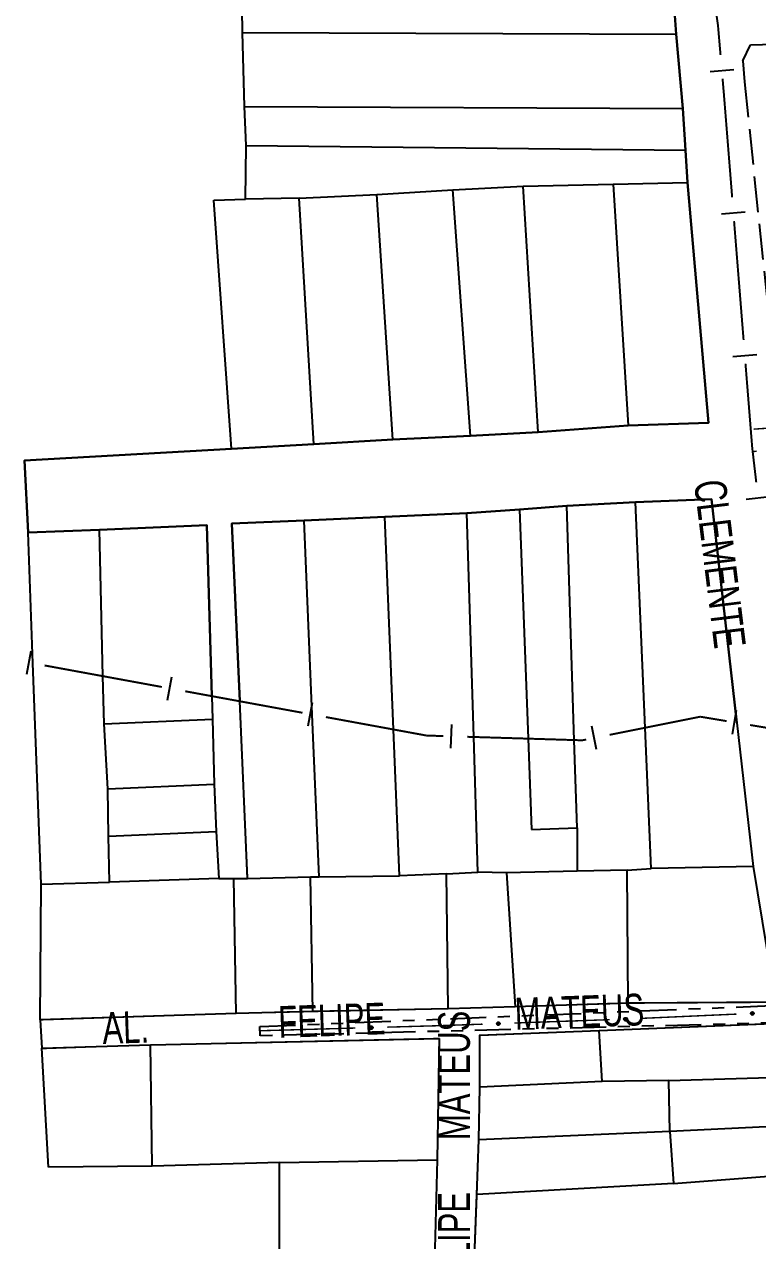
# Model space of a CAD drawing. Extents: x 203604 to 204690, y 4848469 to 4850418.
# Drawn here: x 203733.4 to 203825.7, y 4850083.7 to 4850236.8 of the extents above; entities that cross this region are included whole.
import ezdxf

# ---------------------------------------------------------------- set-up
doc = ezdxf.new("R2010")
doc.units = 0
doc.header["$LTSCALE"] = 1.5
doc.header["$MEASUREMENT"] = 0
doc.linetypes.add('TRACO_11', pattern=[8, 3, -1, 3, -1])
doc.linetypes.add('TRACO_25', pattern=[8, 3, -1, 1, -1, 1, -1])
for name, color, linetype in [('CD_MALHA_LOTES', 7, 'CONTINUOUS'), ('LM-LIM-SETORES-BAIRROS', 7, 'CONTINUOUS'), ('RU-QUADRA', 210, 'CONTINUOUS'), ('SV-EIXO-RUA-N-PAV', 6, 'CONTINUOUS'), ('SV-RUA-NAO-PAV', 7, 'CONTINUOUS'), ('SV-RUA-PAVIM', 7, 'CONTINUOUS'), ('SV-TXT-RUA-N-PAV', 7, 'CONTINUOUS'), ('SV-TXT-VIA-ATUAL', 250, 'CONTINUOUS')]:
    doc.layers.add(name, color=color, linetype=linetype)
doc.styles.add('ARIAL', font='ARIAL.SHX')

msp = doc.modelspace()

# ---------------------------------------------------------------- linework, layer by layer
at = {"layer": 'CD_MALHA_LOTES', "linetype": 'Continuous', "flags": 128}
for points in [[(203760.852745, 4850235.809028), (203760.7361, 4850244.790651)], [(203814.859128, 4850243.857496), (203815.44235, 4850235.575739)], [(203761.086034, 4850226.477472), (203760.852745, 4850235.809028)], [(203760.852745, 4850235.809028), (203815.44235, 4850235.575739)], [(203815.44235, 4850235.575739), (203816.258861, 4850226.244183)], [(203761.086034, 4850226.477472), (203816.258861, 4850226.244183)], [(203761.319323, 4850221.578405), (203761.086034, 4850226.477472)], [(203816.258861, 4850226.244183), (203816.608795, 4850220.995182)], [(203761.202678, 4850214.813026), (203761.319323, 4850221.578405)], [(203761.319323, 4850221.578405), (203816.608795, 4850220.995182)], [(203816.608795, 4850220.995182), (203816.842084, 4850216.912626)], [(203796.196015, 4850216.446048), (203807.510527, 4850216.679337)], [(203807.510527, 4850216.679337), (203816.842084, 4850216.912626)], [(203807.510527, 4850216.679337), (203809.376838, 4850186.293457)], [(203816.842084, 4850216.912626), (203819.524906, 4850186.64339)], [(203767.968057, 4850214.929671), (203777.766191, 4850215.396248)], [(203777.766191, 4850215.396248), (203787.331036, 4850215.979471)], [(203779.749147, 4850184.54379), (203777.766191, 4850215.396248)], [(203787.331036, 4850215.979471), (203796.196015, 4850216.446048)], [(203789.547281, 4850185.010368), (203787.331036, 4850215.979471)], [(203798.062326, 4850185.476945), (203796.196015, 4850216.446048)], [(203757.236767, 4850214.696382), (203761.202678, 4850214.813026)], [(203759.453011, 4850183.377345), (203757.236767, 4850214.696382)], [(203767.968057, 4850214.929671), (203761.202678, 4850214.813026)], [(203769.834368, 4850183.960568), (203767.968057, 4850214.929671)], [(203809.376838, 4850186.293457), (203798.062326, 4850185.476945)], [(203819.524906, 4850186.64339), (203809.376838, 4850186.293457)], [(203779.749147, 4850184.54379), (203769.834368, 4850183.960568)], [(203789.547281, 4850185.010368), (203779.749147, 4850184.54379)], [(203798.062326, 4850185.476945), (203789.547281, 4850185.010368)], [(203759.453011, 4850183.377345), (203733.382975, 4850181.91929)], [(203769.834368, 4850183.960568), (203759.453011, 4850183.377345)], [(203733.382975, 4850181.91929), (203733.849553, 4850172.821022)], [(203810.309994, 4850176.670289), (203819.874839, 4850177.020222)], [(203819.874839, 4850177.020222), (203823.069137, 4850148.87491)], [(203778.757669, 4850174.803978), (203789.080703, 4850175.270556)], [(203789.080703, 4850175.270556), (203795.729437, 4850175.737133)], [(203789.953448, 4850147.08815), (203789.080703, 4850175.270556)], [(203795.729437, 4850175.737133), (203801.678304, 4850176.203711)], [(203795.729437, 4850175.737133), (203796.815301, 4850146.878201)], [(203801.678304, 4850176.203711), (203810.309994, 4850176.670289)], [(203802.612208, 4850146.700835), (203801.678304, 4850176.203711)], [(203811.5315, 4850148.2523), (203810.309994, 4850176.670289)], [(203742.831176, 4850173.170955), (203756.361933, 4850173.754178)], [(203756.361933, 4850173.754178), (203756.978305, 4850152.232542)], [(203759.511333, 4850173.987467), (203768.609601, 4850174.3374)], [(203760.504393, 4850151.585215), (203759.511333, 4850173.987467)], [(203768.609601, 4850174.3374), (203778.757669, 4850174.803978)], [(203769.626059, 4850149.910638), (203768.609601, 4850174.3374)], [(203779.863121, 4850148.031294), (203778.757669, 4850174.803978)], [(203733.849553, 4850172.821022), (203742.831176, 4850173.170955)], [(203734.456548, 4850156.367139), (203733.849553, 4850172.821022)], [(203743.270842, 4850154.74899), (203742.831176, 4850173.170955)], [(203735.482576, 4850128.554451), (203734.456548, 4850156.367139)], [(203743.414399, 4850148.733942), (203743.270842, 4850154.74899)], [(203756.978305, 4850152.232542), (203757.0618, 4850149.317164)], [(203761.494289, 4850129.254318), (203760.504393, 4850151.585215)], [(203743.414399, 4850148.733942), (203757.0618, 4850149.317164)], [(203757.0618, 4850149.317164), (203757.295089, 4850141.152052)], [(203770.475912, 4850129.487607), (203769.626059, 4850149.910638)], [(203743.880976, 4850140.56883), (203743.414399, 4850148.733942)], [(203780.62398, 4850129.604251), (203779.863121, 4850148.031294)], [(203812.29295, 4850130.537407), (203811.5315, 4850148.2523)], [(203823.069137, 4850148.87491), (203825.12384, 4850130.770696)], [(203790.480436, 4850130.070829), (203789.953448, 4850147.08815)], [(203796.815301, 4850146.878201), (203797.245815, 4850135.436474)], [(203802.961393, 4850135.669763), (203802.612208, 4850146.700835)], [(203743.880976, 4850140.56883), (203757.295089, 4850141.152052)], [(203743.997621, 4850134.619963), (203743.880976, 4850140.56883)], [(203757.295089, 4850141.152052), (203757.528378, 4850135.203185)], [(203797.245815, 4850135.436474), (203802.961393, 4850135.669763)], [(203802.961393, 4850135.669763), (203802.961393, 4850130.187473)], [(203743.997621, 4850134.619963), (203757.528378, 4850135.203185)], [(203744.114265, 4850128.78774), (203743.997621, 4850134.619963)], [(203757.528378, 4850135.203185), (203757.878311, 4850129.254318)], [(203825.12384, 4850130.770696), (203812.29295, 4850130.537407)], [(203825.12384, 4850130.770696), (203827.923307, 4850113.682283)], [(203757.878311, 4850129.254318), (203744.114265, 4850128.78774)], [(203757.878311, 4850129.254318), (203759.744622, 4850129.254318)], [(203759.744622, 4850129.254318), (203761.494289, 4850129.254318)], [(203760.036234, 4850112.282549), (203759.744622, 4850129.254318)], [(203761.494289, 4850129.254318), (203769.426112, 4850129.487607)], [(203769.426112, 4850129.487607), (203770.475912, 4850129.487607)], [(203769.717723, 4850112.515838), (203769.426112, 4850129.487607)], [(203770.475912, 4850129.487607), (203780.62398, 4850129.604251)], [(203786.514525, 4850129.83754), (203780.62398, 4850129.604251)], [(203786.514525, 4850129.83754), (203790.480436, 4850130.070829)], [(203786.747814, 4850112.865772), (203786.514525, 4850129.83754)], [(203794.0598, 4850129.994717), (203790.480436, 4850130.070829)], [(203802.961393, 4850130.187473), (203794.0598, 4850129.994717)], [(203794.0598, 4850129.994717), (203795.18116, 4850113.128275)], [(203809.260194, 4850130.304118), (203802.961393, 4850130.187473)], [(203809.260194, 4850130.304118), (203812.29295, 4850130.537407)], [(203809.376838, 4850113.565638), (203809.260194, 4850130.304118)], [(203735.365931, 4850111.466038), (203735.482576, 4850128.554451)], [(203735.482576, 4850128.554451), (203744.114265, 4850128.78774)], [(203769.717723, 4850112.515838), (203760.036234, 4850112.282549)], [(203786.747814, 4850112.865772), (203769.717723, 4850112.515838)], [(203795.18116, 4850113.128275), (203786.747814, 4850112.865772)], [(203809.376838, 4850113.565638), (203795.18116, 4850113.128275)], [(203827.923307, 4850113.682283), (203809.376838, 4850113.565638)], [(203760.036234, 4850112.282549), (203735.365931, 4850111.466038)], [(203735.365931, 4850111.466038), (203735.567979, 4850107.896532)], [(203805.76086, 4850110.124627), (203828.623174, 4850111.057783)], [(203790.713725, 4850109.541405), (203805.76086, 4850110.124627)], [(203790.713725, 4850103.009315), (203790.713725, 4850109.541405)], [(203806.110794, 4850103.709182), (203805.76086, 4850110.124627)], [(203735.567979, 4850107.896532), (203749.246621, 4850108.316638)], [(203736.415731, 4850092.91957), (203735.567979, 4850107.896532)], [(203749.246621, 4850108.316638), (203785.581369, 4850109.133149)], [(203749.47991, 4850093.036214), (203749.246621, 4850108.316638)], [(203785.581369, 4850109.133149), (203785.34808, 4850093.852725)], [(203806.110794, 4850103.709182), (203790.713725, 4850103.009315)], [(203814.509194, 4850103.825826), (203806.110794, 4850103.709182)], [(203814.509194, 4850103.825826), (203830.022907, 4850104.292404)], [(203814.625839, 4850097.410381), (203814.509194, 4850103.825826)], [(203790.597081, 4850096.360581), (203790.713725, 4850103.009315)], [(203814.625839, 4850097.410381), (203790.597081, 4850096.360581)], [(203831.072707, 4850098.226892), (203814.625839, 4850097.410381)], [(203814.625839, 4850097.410381), (203815.092417, 4850090.878292)], [(203790.363792, 4850089.478558), (203790.597081, 4850096.360581)], [(203749.47991, 4850093.036214), (203736.415731, 4850092.91957)], [(203765.518523, 4850093.502792), (203749.47991, 4850093.036214)], [(203765.518523, 4850093.502792), (203785.34808, 4850093.852725)], [(203765.518523, 4850076.064446), (203765.518523, 4850093.502792)], [(203785.34808, 4850093.852725), (203784.881503, 4850076.297735)], [(203815.092417, 4850090.878292), (203832.005863, 4850092.161381)], [(203789.897214, 4850077.23089), (203790.363792, 4850089.478558)], [(203815.092417, 4850090.878292), (203790.363792, 4850089.478558)]]:
    msp.add_lwpolyline(points, dxfattribs=at)
at = {"layer": 'LM-LIM-SETORES-BAIRROS', "const_width": 0.25}
for points in [[(203820.7, 4850236.69), (203819.083388, 4850247.838481)], [(203820.762932, 4850235.957781), (203820.7, 4850236.69)], [(203821.019824, 4850232.9688), (203820.762932, 4850235.957781)], [(203821.44, 4850228.08), (203821.276717, 4850229.979819)], [(203821.44744, 4850227.98712), (203821.44, 4850228.08)], [(203822.485399, 4850215.028623), (203821.44744, 4850227.98712)], [(203823.922573, 4850197.086089), (203822.724928, 4850212.038201)], [(203825.01, 4850183.51), (203824.162102, 4850194.095667)], [(203825.054093, 4850183.132134), (203825.01, 4850183.51)], [(203825.517708, 4850179.159092), (203825.054093, 4850183.132134)], [(203735.935183, 4850156.095688), (203750.688629, 4850153.387215)], [(203753.639318, 4850152.845521), (203768.392764, 4850150.137048)], [(203771.343454, 4850149.595354), (203783.146211, 4850147.428576)], [(203807.054581, 4850147.356916), (203817.840968, 4850149.514194)], [(203817.840968, 4850149.514194), (203818.47, 4850149.64)], [(203818.47, 4850149.64), (203821.782982, 4850149.088868)], [(203824.742313, 4850148.596568), (203828.688088, 4850147.940168)], [(203783.146211, 4850147.428576), (203784.01, 4850147.27)], [(203784.01, 4850147.27), (203786.130783, 4850147.205111)], [(203789.12938, 4850147.113363), (203803.122831, 4850146.685209)], [(203803.122831, 4850146.685209), (203803.62, 4850146.67)], [(203803.62, 4850146.67), (203804.112839, 4850146.768568)]]:
    msp.add_lwpolyline(points, dxfattribs=at)
at = {"layer": 'LM-LIM-SETORES-BAIRROS'}
for points in [[(203822.685577, 4850231.104592), (203819.696596, 4850230.8477)], [(203824.140296, 4850213.154773), (203821.149873, 4850212.915244)], [(203825.57747, 4850195.212239), (203822.587047, 4850194.97271)], [(203827.239406, 4850177.346427), (203824.259624, 4850176.998716)], [(203733.697209, 4850154.981473), (203734.238904, 4850157.932162)], [(203751.401345, 4850151.731306), (203751.943039, 4850154.681995)], [(203769.10548, 4850148.481139), (203769.647175, 4850151.431828)], [(203822.523275, 4850147.445103), (203823.015576, 4850150.404434)], [(203787.084442, 4850145.67523), (203787.176189, 4850148.673827)], [(203805.387593, 4850145.493813), (203804.799245, 4850148.435555)]]:
    msp.add_lwpolyline(points, dxfattribs=at)
at = {"layer": 'RU-QUADRA', "linetype": 'Continuous', "flags": 128}
for points in [[(203756.978305, 4850152.232542), (203756.361933, 4850173.754178), (203742.831176, 4850173.170955), (203733.849553, 4850172.821022), (203733.382975, 4850181.91929), (203759.453011, 4850183.377345), (203769.834368, 4850183.960568), (203779.749147, 4850184.54379), (203789.547281, 4850185.010368), (203798.062326, 4850185.476945), (203809.376838, 4850186.293457), (203819.524906, 4850186.64339), (203816.842084, 4850216.912626), (203816.608795, 4850220.995182), (203816.258861, 4850226.244183), (203815.44235, 4850235.575739), (203814.859128, 4850243.857496), (203812.059665, 4850263.924233)], [(203823.069137, 4850148.87491), (203819.874839, 4850177.020222), (203810.309994, 4850176.670289), (203801.678304, 4850176.203711), (203795.729437, 4850175.737133), (203789.080703, 4850175.270556), (203778.757669, 4850174.803978), (203768.609601, 4850174.3374), (203759.511333, 4850173.987467), (203760.504393, 4850151.585215)]]:
    msp.add_lwpolyline(points, dxfattribs=at)
at = {"layer": 'RU-QUADRA', "linetype": 'Continuous', "const_width": 0.18, "flags": 128}
for points in [[(203760.504393, 4850151.585215), (203761.494289, 4850129.254318), (203759.744622, 4850129.254318), (203757.878311, 4850129.254318), (203757.528378, 4850135.203185), (203757.295089, 4850141.152052), (203757.0618, 4850149.317164), (203756.978305, 4850152.232542)], [(203784.881503, 4850076.297735), (203785.34808, 4850093.852725), (203785.581369, 4850109.133149), (203749.246621, 4850108.316638), (203735.59922, 4850107.85006), (203735.365931, 4850111.466038), (203760.036234, 4850112.282549), (203769.717723, 4850112.515838), (203786.747814, 4850112.865772), (203809.376838, 4850113.565638), (203827.923307, 4850113.682283), (203825.12384, 4850130.770696), (203823.069137, 4850148.87491)], [(203833.347274, 4850082.829824), (203832.005863, 4850092.161381), (203831.072707, 4850098.226892), (203830.022907, 4850104.292404), (203828.623174, 4850111.057783), (203805.76086, 4850110.124627), (203790.713725, 4850109.541405), (203790.713725, 4850103.009315), (203790.597081, 4850096.360581), (203790.363792, 4850089.478558), (203789.897214, 4850077.23089)]]:
    msp.add_lwpolyline(points, dxfattribs=at)
at = {"layer": 'SV-EIXO-RUA-N-PAV', "const_width": 0.18}
for points in [[(203825.2, 4850185.85), (203837.171823, 4850186.671855)], [(203825.069131, 4850183.003266), (203825.56, 4850183.08)], [(203785.061199, 4850110.722212), (203785.69, 4850110.74)], [(203785.69, 4850110.74), (203791.057596, 4850110.929717)], [(203795.0551, 4850111.071009), (203807.047611, 4850111.494884)], [(203811.044282, 4850111.656921), (203823.032156, 4850112.196254)], [(203763.07, 4850110.1), (203775.0652, 4850110.439389)], [(203779.0636, 4850110.552518), (203785.061199, 4850110.722212)]]:
    msp.add_lwpolyline(points, dxfattribs=at)
at = {"layer": 'SV-EIXO-RUA-N-PAV'}
for points in [[(203824.881652, 4850112.389654), (203824.914131, 4850112.426221), (203824.949523, 4850112.451007), (203824.984992, 4850112.463183), (203825.01914, 4850112.46577), (203825.054373, 4850112.464483), (203825.08961, 4850112.455347), (203825.126472, 4850112.436545), (203825.163382, 4850112.404221), (203825.18639, 4850112.366297), (203825.200188, 4850112.332162), (203825.204936, 4850112.29671), (203825.203111, 4850112.262503), (203825.192412, 4850112.226216), (203825.172993, 4850112.189046), (203825.139592, 4850112.152718), (203825.104728, 4850112.128656), (203825.070112, 4850112.11778), (203825.03444, 4850112.113232), (203824.998485, 4850112.114978), (203824.963948, 4850112.124145), (203824.926559, 4850112.143764), (203824.89114, 4850112.177206), (203824.866745, 4850112.211704), (203824.855385, 4850112.246159), (203824.851698, 4850112.281378), (203824.85256, 4850112.316733), (203824.860269, 4850112.352536), (203824.881652, 4850112.389654)], [(203792.908869, 4850111.1053), (203792.941699, 4850111.141552), (203792.977328, 4850111.165996), (203793.012912, 4850111.17783), (203793.047083, 4850111.180089), (203793.082303, 4850111.178462), (203793.117449, 4850111.168987), (203793.154129, 4850111.149831), (203793.190726, 4850111.117153), (203793.213368, 4850111.079009), (203793.226836, 4850111.044744), (203793.231243, 4850111.009247), (203793.229089, 4850110.97506), (203793.21804, 4850110.938877), (203793.198264, 4850110.901895), (203793.164515, 4850110.865891), (203793.129421, 4850110.842166), (203793.094702, 4850110.831623), (203793.058988, 4850110.827419), (203793.023052, 4850110.829511), (203792.988605, 4850110.83901), (203792.951406, 4850110.858989), (203792.916311, 4850110.89277), (203792.892249, 4850110.927502), (203792.881221, 4850110.962064), (203792.877874, 4850110.997318), (203792.879076, 4850111.032662), (203792.887129, 4850111.068389), (203792.908869, 4850111.1053)], [(203808.89782, 4850111.670544), (203808.930299, 4850111.70711), (203808.965691, 4850111.731896), (203809.00116, 4850111.744073), (203809.035308, 4850111.74666), (203809.070541, 4850111.745372), (203809.105778, 4850111.736237), (203809.14264, 4850111.717434), (203809.17955, 4850111.685111), (203809.202558, 4850111.647186), (203809.216356, 4850111.613052), (203809.221104, 4850111.5776), (203809.21928, 4850111.543393), (203809.20858, 4850111.507105), (203809.189161, 4850111.469935), (203809.15576, 4850111.433607), (203809.120896, 4850111.409546), (203809.08628, 4850111.398669), (203809.050608, 4850111.394121), (203809.014653, 4850111.395867), (203808.980116, 4850111.405034), (203808.942727, 4850111.424654), (203808.907308, 4850111.458095), (203808.882913, 4850111.492594), (203808.871553, 4850111.527048), (203808.867866, 4850111.562268), (203808.868728, 4850111.597622), (203808.876437, 4850111.633425), (203808.89782, 4850111.670544)], [(203776.917663, 4850110.601926), (203776.950748, 4850110.637946), (203776.986548, 4850110.662139), (203777.022215, 4850110.673722), (203777.056401, 4850110.67574), (203777.091608, 4850110.673865), (203777.126687, 4850110.664143), (203777.163231, 4850110.644729), (203777.199597, 4850110.611794), (203777.221969, 4850110.573491), (203777.235196, 4850110.539132), (203777.239353, 4850110.503605), (203777.236958, 4850110.469434), (203777.225655, 4850110.43333), (203777.205619, 4850110.396488), (203777.171617, 4850110.360722), (203777.136357, 4850110.337246), (203777.101564, 4850110.326947), (203777.065821, 4850110.322995), (203777.029901, 4850110.32534), (203776.995521, 4850110.335082), (203776.958464, 4850110.355322), (203776.923608, 4850110.389349), (203776.899791, 4850110.42425), (203776.889007, 4850110.458889), (203776.885908, 4850110.494165), (203776.887359, 4850110.5295), (203776.895664, 4850110.565169), (203776.917663, 4850110.601926)]]:
    msp.add_lwpolyline(points, close=True, dxfattribs=at)
for points in [[(203824.85256, 4850112.316733), (203825.18639, 4850112.366297)], [(203824.855863, 4850112.30032), (203825.188239, 4850112.350787)], [(203824.860269, 4850112.352536), (203825.163382, 4850112.404221)], [(203824.861146, 4850112.334706), (203825.170287, 4850112.385493)], [(203824.871881, 4850112.369336), (203825.141491, 4850112.418345)], [(203824.881652, 4850112.389654), (203825.126472, 4850112.436545)], [(203824.900153, 4850112.408853), (203825.100672, 4850112.445193)], [(203824.914131, 4850112.426221), (203825.08961, 4850112.455347)], [(203824.934245, 4850112.440437), (203825.063192, 4850112.458531)], [(203824.949523, 4850112.451007), (203825.054373, 4850112.464483)], [(203792.877874, 4850110.997318), (203793.226836, 4850111.044744)], [(203792.879076, 4850111.032662), (203793.213368, 4850111.079009)], [(203792.881221, 4850110.962064), (203793.231243, 4850111.009247)], [(203792.882159, 4850110.979351), (203793.227375, 4850111.024322)], [(203792.882221, 4850111.016219), (203793.215067, 4850111.063483)], [(203792.887129, 4850111.068389), (203793.190726, 4850111.117153)], [(203792.887835, 4850111.050551), (203793.19745, 4850111.09836)], [(203792.89023, 4850110.944137), (203793.227168, 4850110.991546)], [(203792.892249, 4850110.927502), (203793.229089, 4850110.97506)], [(203792.898903, 4850111.085077), (203793.168972, 4850111.131488)], [(203792.906484, 4850110.909212), (203793.218875, 4850110.955753)], [(203792.908869, 4850111.1053), (203793.154129, 4850111.149831)], [(203792.916311, 4850110.89277), (203793.21804, 4850110.938877)], [(203792.927554, 4850111.12432), (203793.128413, 4850111.158727)], [(203792.937642, 4850110.877544), (203793.205128, 4850110.919767)], [(203792.941699, 4850111.141552), (203793.117449, 4850111.168987)], [(203792.951406, 4850110.858989), (203793.198264, 4850110.901895)], [(203792.961949, 4850111.155574), (203793.091064, 4850111.172426)], [(203792.975425, 4850110.851572), (203793.173653, 4850110.883155)], [(203792.977328, 4850111.165996), (203793.082303, 4850111.178462)], [(203792.988605, 4850110.83901), (203793.164515, 4850110.865891)], [(203793.010143, 4850110.835049), (203793.140573, 4850110.853313)], [(203793.023052, 4850110.829511), (203793.129421, 4850110.842166)], [(203808.867866, 4850111.562268), (203809.216356, 4850111.613052)], [(203808.868728, 4850111.597622), (203809.202558, 4850111.647186)], [(203808.871553, 4850111.527048), (203809.221104, 4850111.5776)], [(203808.872032, 4850111.58121), (203809.204407, 4850111.631677)], [(203808.872324, 4850111.544344), (203809.217091, 4850111.592636)], [(203808.876437, 4850111.633425), (203809.17955, 4850111.685111)], [(203808.877314, 4850111.615595), (203809.186455, 4850111.666383)], [(203808.880734, 4850111.509209), (203809.2172, 4850111.55986)], [(203808.882913, 4850111.492594), (203809.21928, 4850111.543393)], [(203808.888049, 4850111.650226), (203809.157659, 4850111.699235)], [(203808.897324, 4850111.474442), (203809.209252, 4850111.523989)], [(203808.89782, 4850111.670544), (203809.14264, 4850111.717434)], [(203808.907308, 4850111.458095), (203809.20858, 4850111.507105)], [(203808.916321, 4850111.689743), (203809.11684, 4850111.726082)], [(203808.928785, 4850111.443075), (203809.195852, 4850111.487872)], [(203808.930299, 4850111.70711), (203809.105778, 4850111.736237)], [(203808.942727, 4850111.424654), (203809.189161, 4850111.469935)], [(203808.950414, 4850111.721327), (203809.07936, 4850111.739421)], [(203808.965691, 4850111.731896), (203809.070541, 4850111.745372)], [(203808.966816, 4850111.417468), (203809.164731, 4850111.450959)], [(203808.980116, 4850111.405034), (203809.15576, 4850111.433607)], [(203809.001692, 4850111.401281), (203809.13194, 4850111.420799)], [(203809.014653, 4850111.395867), (203809.120896, 4850111.409546)], [(203824.851698, 4850112.281378), (203825.200188, 4850112.332162)], [(203824.855385, 4850112.246159), (203825.204936, 4850112.29671)], [(203824.856156, 4850112.263454), (203825.200923, 4850112.311747)], [(203824.864566, 4850112.228319), (203825.201031, 4850112.27897)], [(203824.866745, 4850112.211704), (203825.203111, 4850112.262503)], [(203824.881155, 4850112.193552), (203825.193084, 4850112.243099)], [(203824.89114, 4850112.177206), (203825.192412, 4850112.226216)], [(203824.912616, 4850112.162186), (203825.179684, 4850112.206983)], [(203824.926559, 4850112.143764), (203825.172993, 4850112.189046)], [(203824.950648, 4850112.136579), (203825.148563, 4850112.170069)], [(203824.963948, 4850112.124145), (203825.139592, 4850112.152718)], [(203824.985524, 4850112.120391), (203825.115772, 4850112.13991)], [(203824.998485, 4850112.114978), (203825.104728, 4850112.128656)], [(203776.885908, 4850110.494165), (203777.235196, 4850110.539132)], [(203776.887359, 4850110.5295), (203777.221969, 4850110.573491)], [(203776.889007, 4850110.458889), (203777.239353, 4850110.503605)], [(203776.890067, 4850110.476169), (203777.235591, 4850110.518707)], [(203776.890389, 4850110.513035), (203777.22356, 4850110.557953)], [(203776.895664, 4850110.565169), (203777.199597, 4850110.611794)], [(203776.896244, 4850110.547327), (203777.206189, 4850110.592954)], [(203776.89789, 4850110.440898), (203777.235153, 4850110.485933)], [(203776.899791, 4850110.42425), (203777.236958, 4850110.469434)], [(203776.907555, 4850110.581774), (203777.177944, 4850110.626281)], [(203776.913897, 4850110.40586), (203777.226608, 4850110.450199)], [(203776.917663, 4850110.601926), (203777.163231, 4850110.644729)], [(203776.923608, 4850110.389349), (203777.225655, 4850110.43333)], [(203776.936482, 4850110.620814), (203777.137579, 4850110.653805)], [(203776.944831, 4850110.373973), (203777.212608, 4850110.414311)], [(203776.950748, 4850110.637946), (203777.126687, 4850110.664143)], [(203776.958464, 4850110.355322), (203777.205619, 4850110.396488)], [(203776.971096, 4850110.651825), (203777.100327, 4850110.667767)], [(203776.98243, 4850110.347736), (203777.180876, 4850110.377922)], [(203776.986548, 4850110.662139), (203777.091608, 4850110.673865)], [(203776.995521, 4850110.335082), (203777.171617, 4850110.360722)], [(203777.017031, 4850110.330969), (203777.147587, 4850110.348313)], [(203777.029901, 4850110.32534), (203777.136357, 4850110.337246)]]:
    msp.add_lwpolyline(points, dxfattribs=at)
at = {"layer": 'SV-RUA-NAO-PAV', "linetype": 'TRACO_25'}
for points in [[(203823.81, 4850232.24, 6.01), (203824.78, 4850234.25, 6.01), (203850.77, 4850234.82, 5.59), (203879.43, 4850236.02, 5.58), (203912.96, 4850237.38, 5.58), (203947.48, 4850238.79, 6.3), (203979.45, 4850241.26, 7.12), (204008.33, 4850243.63, 7.8), (204027.31, 4850243.72, 8.18), (204048.87, 4850245.13, 7.97), (204056.17, 4850246.9, 7.66), (204085.85, 4850249.23, 8.92), (204105.65, 4850249.81, 9.08), (204106.98, 4850250.02, 9.1), (204107.08, 4850263.92, 9.1)], [(203830.6, 4850111.15, 7.84), (203763.05, 4850109.46, 8.25), (203763.03, 4850110.64, 8.25), (203830.03, 4850113.37, 8.09)]]:
    msp.add_polyline3d(points, dxfattribs=at)
at = {"layer": 'SV-RUA-PAVIM', "linetype": 'TRACO_11'}
msp.add_polyline3d([(203823.81, 4850232.24, 6.4), (203824.04, 4850229.6, 6.4), (203828.21, 4850189.13, 7.39)], dxfattribs=at)

# ---------------------------------------------------------------- texts
at = {"layer": 'SV-TXT-RUA-N-PAV', "style": 'ARIAL', "width": 0.7}
msp.add_text('CLEMENTE', height=4, rotation=277, dxfattribs=at).set_placement((203817.671607, 4850179.215816))
at = {"layer": 'SV-TXT-VIA-ATUAL', "style": 'ARIAL', "width": 0.7}
for s, rotation, p in [('AL.               FELIPE               MATEUS', 2, (203743.264548, 4850108.420846)), ('AL.       FELIPE      MATEUS', 90, (203789.471744, 4850062.850991))]:
    msp.add_text(s, height=4, rotation=rotation, dxfattribs=at).set_placement(p)

doc.saveas('drawing.dxf')
